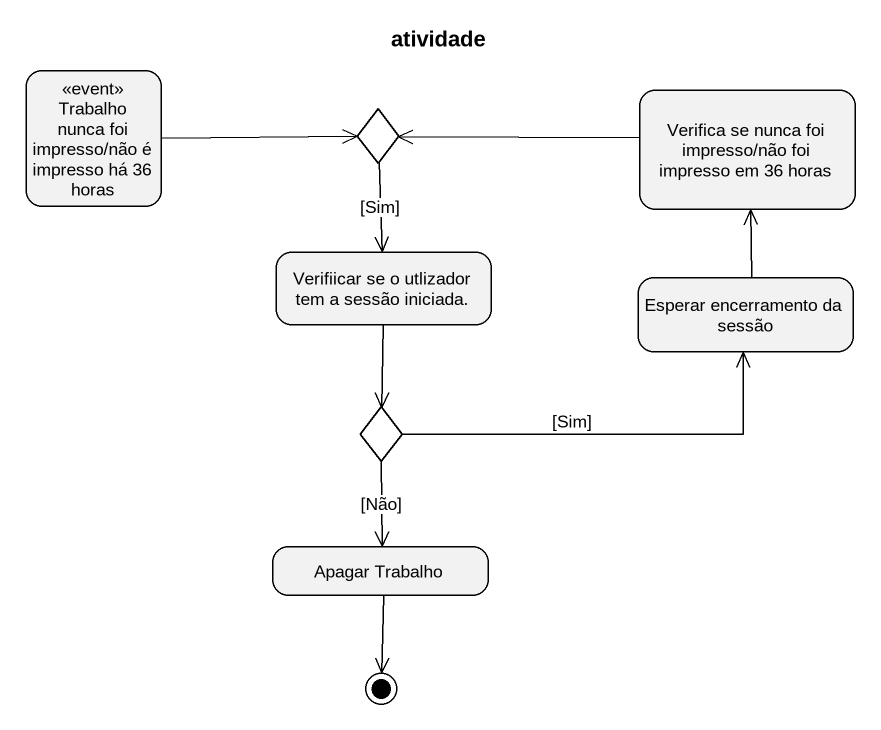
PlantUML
@startuml
title atividade
hide empty description
state "Trabalho nunca foi impresso/não é impresso há 36 horas" as Trabalho_nunca_foi_impresso <<event>>
state "Verifica se nunca foi impresso/não foi impresso em 36 horas" as Verifica_se_nunca_foi
state choice1 <<choice>>
state "Verifiicar se o utlizador tem a sessão iniciada." as Verifiicar_se_o_utlizador
state "Esperar encerramento da sessão" as Esperar_encerramento_da
state choice2 <<choice>>
state "Apagar Trabalho" as Apagar_Trabalho
Trabalho_nunca_foi_impresso -right-> choice1
Verifica_se_nunca_foi -left-> choice1
choice1 --> Verifiicar_se_o_utlizador : [Sim]
Verifiicar_se_o_utlizador --> choice2
Esperar_encerramento_da -up-> Verifica_se_nunca_foi
choice2 -right-> Esperar_encerramento_da : [Sim]
choice2 --> Apagar_Trabalho : [Não]
Apagar_Trabalho --> [*]
@enduml
